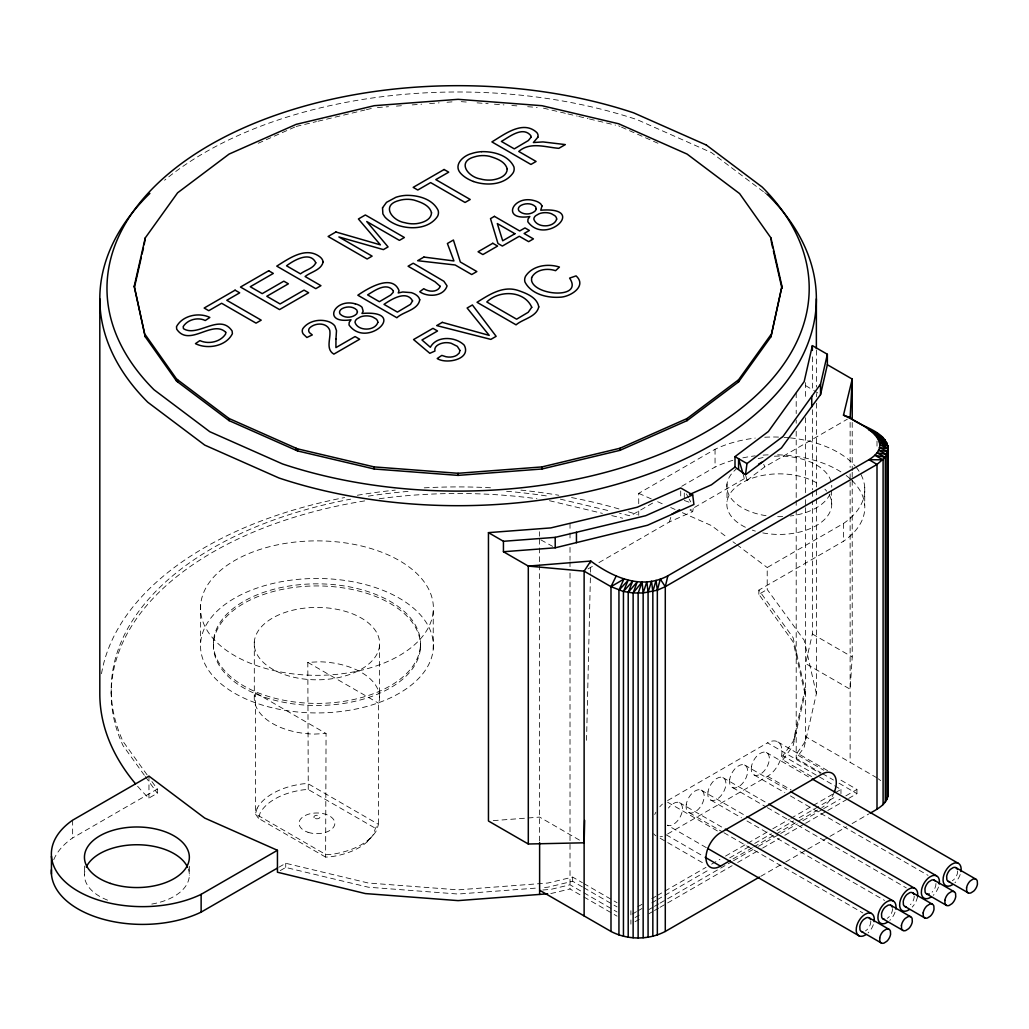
<?xml version="1.0" encoding="UTF-8"?>
<svg xmlns="http://www.w3.org/2000/svg" width="1029" height="1029" viewBox="0 0 1029 1029"><rect width="100%" height="100%" fill="white"/><g stroke="black" fill="none" stroke-linecap="round" stroke-linejoin="round"><path stroke-width="0.75" stroke-dasharray="5 3.75" d="M586.543 740.327L590.479 573.809M590.517 572.214L590.775 561.049M870.778 921.161L870.688 922.82A7.859 4.54 -60 0 1 866.984 929.74L865.492 930.911M892.503 908.62L892.4 910.279A7.859 4.54 -60 0 1 888.696 917.199L887.217 918.37M914.215 896.092L914.112 897.738A7.859 4.54 -60 0 1 910.421 904.671M935.927 883.551L935.824 885.21A7.859 4.54 -60 0 1 932.133 892.13M957.639 871.01L957.549 872.669A7.859 4.54 -60 0 1 953.844 879.589L952.352 880.76M852.218 480.286L852.218 656.991L850.134 689.224L805.63 663.525L812.37 633.98L812.37 501.02M598.917 562.619L669.377 521.947L692.697 511.606L693.43 507.323M379.572 645.247A62.705 36.195 0 0 1 283.181 674.124A62.705 36.195 0 0 1 288.069 611.483A62.705 36.195 0 0 1 379.572 645.247L379.572 699.579L378.466 703.167L378.466 824.358L375.392 828.281L373.72 833.709A59.566 34.394 0 0 1 329.756 856.9L325.614 857.106L326.064 733.51L255.411 692.723L254.304 696.311A62.705 36.195 0 0 0 314.115 734.101L326.064 733.51M851.909 480.427A91.208 52.659 0 0 1 843.523 541.228L758.849 590.119L793.14 637.748L804.961 689.584L793.14 741.42L782.876 755.723L782.876 759.904L811.92 776.766M804.961 689.584L804.961 693.765L793.14 745.601L782.876 759.904M816.37 489.881L816.37 693.765L804.163 747.298L796.202 758.386L821.052 772.805M325.614 857.106L258.485 818.351L260.157 812.936A59.566 34.394 0 0 1 304.121 789.732L308.263 789.526L375.392 828.281M669.377 521.947L670.805 517.355M367.134 841.838L369.771 838.635M742.912 473.211L744.276 478.704L746.99 480.26L764.881 466.793L847.381 419.163M638.726 503.708L638.726 493.354L715.052 449.287A91.208 52.659 0 0 1 755.222 438.084M53.765 859.729A91.208 52.659 0 0 1 72.647 837.94L157.321 789.05L151.765 781.333M652.605 503.104L630.455 515.889L619.548 513.291M681.751 486.28L715.052 467.05A91.208 52.659 0 0 1 733.934 460.014M137.603 786.233A358.285 206.855 0 0 0 147.803 797.192L148.961 798.054L157.321 793.23L157.321 789.05M588.022 568.908L593.386 565.809M744.276 478.704L689.983 510.037L692.697 511.606M816.37 693.765L804.163 640.231L767.21 589.476L767.21 567.532L843.523 523.465A91.208 52.659 0 0 0 860.977 474.536M278.82 867.254L285.728 863.28L368.305 883.023L458.085 889.853L547.865 883.023L572.664 877.094L582.375 882.702M280.197 870.637L285.728 867.46L368.305 887.204L458.085 894.034L538.141 887.95M804.961 693.765L793.14 641.929L758.849 594.299L767.21 589.476M667.577 800.575L767.531 742.861L820.422 773.409M667.577 834.004L767.531 776.303A20.477 11.821 -60 0 0 782.001 751.221A20.477 11.821 -60 0 0 767.531 742.861M637.851 906.703L642.032 904.298M651.769 898.677L655.936 896.259M657.338 895.462L706.023 867.344M711.592 864.141L719.94 859.318M725.496 856.102L746.359 844.063M747.761 843.253L767.235 832.011M772.792 828.795L789.487 819.161M790.877 818.351L811.752 806.312M813.142 805.501L834.004 793.462M835.394 792.652L840.963 789.449L782.876 755.723M632.295 914.099L636.462 911.681M637.851 910.884L642.032 908.478M651.769 902.857L655.936 900.439M657.338 899.642L710.19 869.119M729.677 857.877L749.151 846.635M754.707 843.42L771.403 833.786M776.972 830.57L793.668 820.923M799.224 817.721L836.796 796.034M732.97 858.932L752.405 847.716M753.794 846.918L774.618 834.892M776.007 834.095L817.643 810.042M635.06 917.546L639.228 915.154M648.926 909.546L653.093 907.141M654.47 906.343L658.637 903.938M660.026 903.14L732.134 861.505M733.523 860.707L757.087 847.099M758.476 846.301L779.275 834.287M780.664 833.49L797.308 823.882M802.852 820.679L822.261 809.476M823.65 808.665L840.294 799.057M845.838 795.854L856.938 789.462L838.995 779.043M635.06 921.727L639.228 919.334M648.926 913.726L653.093 911.321M654.47 910.524L658.637 908.118M660.026 907.321L732.134 865.685M737.677 862.482L761.254 848.874M762.643 848.076L779.275 838.468M784.831 835.265L804.241 824.062M805.63 823.251L826.428 811.251M827.818 810.453L847.227 799.237M848.616 798.44L856.938 793.629L856.938 789.462M760.765 876.322L784.291 862.739M785.68 861.942L806.427 849.954M807.816 849.157L828.577 837.169M829.953 836.371L846.558 826.789M852.102 823.586L868.708 814.003M258.24 143.263L294.693 127.107M296.146 126.464L316.456 121.602M318.025 121.229L364.883 110.026M366.453 109.653L372.704 108.161M582.375 886.882L572.664 881.274L547.865 887.204L540.92 887.731M550.811 893.571L570.015 888.979L582.465 896.169M377.424 107.543L388.499 106.694M396.409 106.103L404.307 105.498M412.217 104.894L421.71 104.173M429.62 103.569L439.113 102.849M447.01 102.257L454.921 101.652M493.251 820.627L539.62 817.103L581.346 841.195M542.823 889.995L550.811 889.39L570.015 884.799L582.465 891.989M308.263 789.526L307.812 662.38L319.762 661.788A62.705 36.195 0 0 1 379.572 699.579M461.249 101.652L469.16 102.257M477.07 102.849L488.132 103.697M494.46 104.173L503.953 104.894M511.863 105.498L519.774 106.103M527.671 106.694L537.164 107.415M543.441 108.148L566.477 113.563M568.008 113.923L577.218 116.097M578.761 116.457L587.971 118.631M589.501 118.991L615.599 125.139M560.329 499.129L610.197 511.053M549.422 500.699L602.402 513.368M611.753 515.606L622.661 518.204M684.285 500.48L691.347 502.988L689.224 499.104M618.673 125.86L620.024 126.464M621.477 127.107L657.93 143.263M638.726 493.354L651.82 499.155M657.634 501.728L664.901 504.943M670.715 507.529L675.075 509.458M682.356 512.674L711.425 525.562L727.915 537.961M540.92 539.916L552.612 546.36M812.37 633.98L852.218 656.991M877.004 777.873L805.63 736.661L804.163 743.118L796.202 754.206L823.805 770.232M777.757 741.858L827.869 770.785M766.309 752.482L810.788 778.168M767.531 776.303L791.185 789.963M744.597 765.023L789.076 790.709M754.27 775.043L784.844 792.69M790.401 795.906L928.017 875.345M722.872 777.564L765.962 802.44M732.558 787.571L765.91 806.839M767.3 807.636L906.292 887.886M701.161 790.105L745.639 815.778M710.833 800.112L741.42 817.772M746.977 820.975L884.58 900.426M679.449 802.633L723.927 828.319M689.121 812.653L722.487 831.908M723.876 832.705L862.868 912.955M667.577 802.183L717.689 831.11M706.331 847.652L667.409 825.181A12.798 7.383 -60 0 0 671.59 825.207L673.944 824.036A12.798 7.383 -60 0 0 682.291 810.916L682.459 808.099A12.798 7.383 -60 0 0 675.268 802.62L672.902 803.778A12.798 7.383 -60 0 0 668.464 808.048M666.187 834.802L703.772 856.501M660.129 838.236L704.672 863.948M307.812 662.38L378.466 703.167M583.752 883.499L617.04 902.716M583.752 887.68L617.04 906.896M583.855 892.786L617.066 911.964M583.855 896.966L617.066 916.144M822.428 773.602L833.477 780.021M838.995 783.223L856.938 793.629M805.63 385.618L812.408 389.708M813.759 390.518L817.823 392.975M763.402 191.69L711.425 152.575L637.221 119.698A358.285 206.855 0 0 0 164.55 180.229M764.676 192.642L767.21 194.545M732.982 541.781L735.516 543.685M736.79 544.637L767.21 567.532M878.226 778.786L880.67 780.625M147.121 774.888L123.03 741.42A346.876 200.269 0 0 1 350.67 499.168M144.343 775.21L123.03 745.601A346.876 200.269 0 0 1 368.305 500.326M145.269 776.496L157.321 793.23M258.485 818.351L255.411 813.913L255.411 692.723M686.407 493.92L688.517 497.804M763.698 464.349L764.881 466.793M745.871 476.093L746.99 480.26M877.004 441.107L877.004 449.133M864.72 487.334L864.72 505.098M852.218 422.456L852.218 470.652M852.218 472.247L852.218 478.678M850.134 422.404L850.134 467.41M850.134 473.842L850.134 480.26M850.134 481.868L850.134 762.348M843.523 523.465L843.523 541.228M840.963 789.449L840.963 793.616M831.573 490.306L831.573 506.577M816.37 350.22L816.37 387.136M816.37 393.554L816.37 396.77M816.37 403.188L816.37 488.273M812.37 356.844L812.37 390.48M812.37 409.709L812.37 489.804M812.37 491.412L812.37 499.412M805.63 382.634L805.63 400.075M805.63 417.748L805.63 493.251M805.63 499.67L805.63 506.101M805.63 507.709L805.63 740.841M796.202 392.718L796.202 413.594M796.202 420.025L796.202 423.241M796.202 431.267L796.202 498.756M796.202 500.351L796.202 508.39M796.202 509.998L796.202 758.386M794.414 735.812L794.414 739.992M758.849 590.119L758.849 594.299M727.001 483.939L727.001 501.702M715.052 449.287L715.052 467.05M684.285 493.02L684.285 498.988M680.709 490.949L680.709 498.422M638.726 511.117L638.726 515.297M630.906 910.716L630.906 914.897M630.906 919.952L630.906 924.132M572.664 877.094L572.664 881.274M570.015 523.311L570.015 531.337M570.015 532.945L570.015 540.984M570.015 547.402L570.015 560.265M570.015 561.873L570.015 566.683M570.015 573.114L570.015 888.979M539.62 531.736L539.62 536.212M539.62 539.196L539.62 563.287M539.62 564.895L539.62 840.95M433.235 611.496A116.444 67.232 0 0 1 253.687 664.541A116.444 67.232 0 0 1 263.9 548.251A116.444 67.232 0 0 1 433.235 611.496L433.235 649.106A116.444 67.232 0 0 1 253.687 702.151A116.444 67.232 0 0 1 263.9 585.861A116.444 67.232 0 0 1 433.235 649.106M420.346 646.649A103.53 59.772 0 0 1 260.697 693.803A103.53 59.772 0 0 1 269.778 590.402A103.53 59.772 0 0 1 420.346 646.649L420.346 648.733A103.53 59.772 0 0 1 260.697 695.887A103.53 59.772 0 0 1 269.778 592.498A103.53 59.772 0 0 1 420.346 648.733M285.728 863.28L285.728 867.46M254.304 641.993L254.304 696.311M213.543 640.591L213.543 642.675M200.642 604.692L200.642 642.302M189.349 866.264L189.349 875.152M148.961 776.123L148.961 798.054M111.209 689.584L111.209 693.765M84.429 866.032L84.429 874.907M72.647 820.177L72.647 837.94M830.043 494.036A52.466 30.291 0 0 1 790.221 516.005M782.683 516.609A52.466 30.291 0 0 1 775.056 516.571M766.039 515.683A52.466 30.291 0 0 1 736.121 469.173M758.18 458.651A52.466 30.291 0 0 1 765.383 457.172M774.361 456.22A52.466 30.291 0 0 1 831.728 487.244M742.822 457.854A91.208 52.659 0 0 1 755.222 455.847M763.145 455.114A91.208 52.659 0 0 1 769.602 454.818M777.628 454.818A91.208 52.659 0 0 1 840.912 471.887M846.185 475.527A91.208 52.659 0 0 1 850.854 479.424M188.243 868.836A52.466 30.291 0 0 1 150.273 904.311M107.582 900.156A52.466 30.291 0 0 1 85.716 868.347M662.444 836.397A20.477 11.821 -60 0 1 660.065 836.77M655.949 835.818A20.477 11.821 -60 0 1 653.647 833.683M654.701 814.544A20.477 11.821 -60 0 1 655.949 812.177M659.782 806.8A20.477 11.821 -60 0 1 662.444 804.112M829.22 494.846A52.466 30.291 0 0 1 815.817 525.883A52.466 30.291 0 0 1 761.666 532.675M755.376 531.105A52.466 30.291 0 0 1 752.353 530.141M745.395 527.26A52.466 30.291 0 0 1 742.141 482.755A52.466 30.291 0 0 1 819.251 484.518M824.885 489.161A52.466 30.291 0 0 1 826.686 491.155M960.186 874.534A12.798 7.383 -60 0 1 954.938 882.792M834.352 792.047A20.477 11.821 -60 0 1 821.811 807.636M368.305 496.145A346.876 200.269 0 0 1 409.581 491.283M506.59 491.283A346.876 200.269 0 0 1 547.865 496.145M379.238 498.743A346.876 200.269 0 0 1 536.932 498.743M101.498 673.725A358.285 206.855 0 0 1 344.612 497.56M357.359 495.258A358.285 206.855 0 0 1 395.265 490.126M424.244 487.836A358.285 206.855 0 0 1 491.926 487.836M520.918 490.126A358.285 206.855 0 0 1 558.811 495.258M571.571 497.56A358.285 206.855 0 0 1 619.638 509.136M628.526 511.825A358.285 206.855 0 0 1 637.221 514.629M895.037 912.144A12.798 7.383 -60 0 1 889.802 920.402M917.534 896.581A12.798 7.383 -60 0 1 912.247 907.115M938.474 887.075A12.798 7.383 -60 0 1 933.226 895.32M873.325 924.685A12.798 7.383 -60 0 1 868.077 932.93M764.753 437.248A91.208 52.659 0 0 1 782.426 437.248M784.021 437.351A91.208 52.659 0 0 1 788.831 437.737M790.413 437.904A91.208 52.659 0 0 1 855.15 466.073M856.141 467.256A91.208 52.659 0 0 1 859.575 472.079M686.279 804.369L686.111 807.186A12.798 7.383 -60 0 0 693.302 812.666L695.655 811.508A12.798 7.383 -60 0 0 704.003 798.375L704.17 795.558A12.798 7.383 -60 0 0 696.98 790.079L694.626 791.237A12.798 7.383 -60 0 0 686.279 804.369M708.003 791.828L707.823 794.645A12.798 7.383 -60 0 0 715.026 800.125L717.38 798.967A12.798 7.383 -60 0 0 725.715 785.847L725.895 783.018A12.798 7.383 -60 0 0 718.692 777.551L716.338 778.709A12.798 7.383 -60 0 0 708.003 791.828M729.715 779.287L729.535 782.117A12.798 7.383 -60 0 0 736.738 787.584L739.092 786.426A12.798 7.383 -60 0 0 747.427 773.306L747.607 770.489A12.798 7.383 -60 0 0 740.404 765.01L738.05 766.168A12.798 7.383 -60 0 0 729.715 779.287M751.427 766.759L751.26 769.576A12.798 7.383 -60 0 0 758.45 775.056L760.804 773.898A12.798 7.383 -60 0 0 769.152 760.765L769.319 757.949A12.798 7.383 -60 0 0 762.129 752.469L759.762 753.627A12.798 7.383 -60 0 0 751.427 766.759M257.173 808.202L255.411 813.913L326.064 854.7L330.425 854.494A62.705 36.195 0 0 0 376.717 830.069L378.466 824.358L307.812 783.571L303.452 783.789A62.705 36.195 0 0 0 257.173 808.202M315.414 818.569A3.048 1.762 0 0 0 319.98 817.052A3.048 1.762 0 0 0 315.414 815.521A3.048 1.762 0 0 0 315.414 818.569M307.98 832.268A17.917 10.341 0 0 0 334.849 823.316A17.917 10.341 0 0 0 307.98 814.363A17.917 10.341 0 0 0 307.98 832.268"/><path stroke-width="1.5" d="M584.652 820.383L584.125 842.802L528.301 843.999L488.453 821.001L488.453 532.636L550.811 527.903L637.221 507.233L680.709 487.965L692.697 494.885L693.919 504.48L647.55 525.24L555.21 547.801L503.438 551.737L503.438 541.293L488.453 532.636M870.084 813.206C877.763 808.884 888.001 803.649 888.246 793.539L888.246 448.76C885.982 430.546 861.685 427.652 850.134 417.581L852.218 379.084L827.355 364.729L827.355 354.272L812.37 345.628L804.163 381.63L768.367 431.524L735.002 456.632L735.002 467.076L711.425 484.813L689.481 494.525M874.097 921.662L874.277 918.846A12.798 7.383 -60 0 0 867.074 913.366L864.72 914.524A12.798 7.383 -60 0 0 856.385 927.644L856.205 930.473A12.798 7.383 -60 0 0 863.408 935.94L865.762 934.782M895.822 909.121L895.989 906.305A12.798 7.383 -60 0 0 888.799 900.825L886.445 901.983A12.798 7.383 -60 0 0 878.097 915.115L877.93 917.932A12.798 7.383 -60 0 0 885.12 923.412L887.474 922.254M917.534 896.581L917.701 893.764A12.798 7.383 -60 0 0 910.511 888.284L908.157 889.455A12.798 7.383 -60 0 0 899.809 902.574L899.642 905.391A12.798 7.383 -60 0 0 906.832 910.871L909.186 909.713M939.245 884.052L939.426 881.223A12.798 7.383 -60 0 0 932.223 875.756L929.869 876.914A12.798 7.383 -60 0 0 921.534 890.034L921.354 892.863A12.798 7.383 -60 0 0 928.557 898.33L930.911 897.172M960.957 871.512L961.137 868.695A12.798 7.383 -60 0 0 953.934 863.215L951.581 864.373A12.798 7.383 -60 0 0 943.246 877.505L943.066 880.322A12.798 7.383 -60 0 0 950.269 885.802L952.622 884.631M852.218 419.24L852.218 379.084L843.484 415.15C859.318 422.842 898.651 441.068 869.016 459.667L667.872 575.79C641.491 590.119 612.988 577.41 590.775 561.049L528.301 566.091L503.438 551.737M735.002 467.076L745.498 474.703L746.99 463.552L783.043 436.412L820.537 384.164L827.355 354.272M134.22 286.306L145.256 237.905L177.605 192.809L229.081 154.093L296.146 124.368L374.26 105.691L458.085 99.324L541.91 105.691L618.673 123.776L687.102 154.093L739.594 193.593L770.927 237.905L781.963 286.306L770.927 336.792L738.565 381.888L687.102 420.617L620.024 450.329L541.91 469.005L458.085 475.385L374.26 469.005L297.497 450.921L229.081 420.617L176.576 381.116L145.256 336.792L134.22 286.306L145.256 336.792M134.567 286.834L141.333 257.173M142.053 254.047L143.468 247.809M144.189 244.683L145.256 237.905M770.927 336.792L781.963 286.306M745.498 474.703L781.461 447.924L820.537 394.609L827.355 364.729M539.62 890.239L610.994 931.451C627.639 940.146 648.643 940.146 665.287 931.451L665.287 586.671L667.872 575.79M657.338 934.962L657.338 590.196L660.322 579.134L665.287 586.671L877.004 464.439L885.326 457.249L888.246 448.76L879.383 442.033L887.924 445.879L887.924 796.433M652.836 936.249L652.836 591.482L656.039 580.356L657.338 590.196L643.151 592.974L633.131 592.974L623.445 591.482L610.994 586.671L584.125 571.159L528.301 566.091L528.301 843.999M648.077 937.187L648.077 592.408L651.524 581.244L652.836 591.482M643.151 937.753L643.151 592.974L646.855 581.771L648.077 592.408M643.151 592.974L642.096 581.951L638.134 593.167L638.134 937.933M633.131 937.753L633.131 592.974L637.324 581.771L628.204 592.408L628.204 937.187M628.204 592.408L632.655 581.244L623.445 591.482L623.445 936.249M623.445 591.482L628.14 580.356L618.943 590.196L618.943 934.962M618.943 590.196L623.857 579.134L610.994 586.671L610.994 931.451M610.994 586.671L616.307 575.79M590.775 561.049L584.125 571.159L584.125 915.926M145.256 334.695L176.576 379.019L229.081 418.52L297.497 448.837L374.26 466.922L458.085 473.289L541.91 466.922L620.024 448.232L687.102 418.52L738.565 379.804L770.927 334.695M633.131 592.974L642.096 581.951M671.757 514.294L679.59 509.767M758.579 464.169L762.502 461.905M277.444 850.301L204.745 818.094L148.961 776.123L72.647 820.177A91.208 52.659 0 0 0 78.075 891.217A91.208 52.659 0 0 0 201.131 894.355L277.444 850.301L277.444 872.232L365.359 893.571L458.085 900.619L547.621 893.815M51.424 869.749A91.208 52.659 0 0 0 102.411 919.026A91.208 52.659 0 0 0 201.131 912.118L277.444 868.052M705.161 857.311L720.48 866.148L730.191 860.54M665.287 931.451L759.376 877.12M692.697 494.885L645.697 515.709L555.21 537.357L503.438 541.293M657.338 590.196L665.287 586.671M481.623 151.662C493.508 151.34 508.249 155.122 513.831 166.647A22.689 13.094 0 0 1 513.265 172.628C504.853 185.169 486.55 186.056 473.417 181.477M883.101 804.614L883.101 459.847L869.016 459.667L877.004 464.439L877.004 809.206M355.172 303.799C333.936 297.921 321.833 324.379 351.018 319.775L349.204 322.373L349.024 324.971C366.929 349.95 409.812 309.549 361.964 313.459L363.173 311.234L362.067 307.298A13.956 8.065 0 0 0 355.172 303.799M886.947 799.276L886.947 454.496L876.914 452.837L885.326 457.249L885.326 802.015M885.326 457.249L874.804 455.307L883.101 459.847M843.484 415.15L850.134 417.581M877.004 433.093L869.016 429.89L883.101 437.685L874.804 434.251L885.326 440.283L876.914 436.72L886.947 443.023L878.444 439.332L887.924 445.879M879.692 444.772L888.246 448.76L879.383 447.525L887.924 451.654L878.444 450.226L886.947 454.496M735.002 456.632L746.99 463.552M812.177 778.966L958.128 863.228M955.8 867.588L975.711 879.075M948.404 881.429L968.315 892.928M790.465 791.507L936.403 875.769M934.088 880.117L953.986 891.616M926.692 893.969L946.603 905.456M768.74 804.048L914.691 888.31M912.376 892.657L932.274 904.144M904.98 906.498L924.878 917.997M747.028 816.576L892.979 900.838M890.651 905.198L910.562 916.685M883.255 919.038L903.166 930.538M725.316 829.117L871.267 913.379M868.939 917.727L888.85 929.226M861.543 931.579L881.454 943.066M707.72 848.462L859.228 935.927M767.21 194.545L768.367 195.42A358.285 206.855 0 0 1 711.425 445.107A358.285 206.855 0 0 1 278.949 477.983L204.745 445.107L147.803 402.262A358.285 206.855 0 0 1 149.887 193.362M742.912 473.211L738.578 458.69L738.578 469.134M771.274 241.558L772.702 247.809M773.409 250.922L781.963 288.39M887.924 790.645L888.246 793.539M820.537 384.164L820.537 394.609M816.37 298.847L816.37 348.612M812.37 345.628L812.37 350.439M811.74 396.422L811.74 406.879M770.927 237.905L770.927 240.001M738.565 379.804L738.565 381.888M687.102 418.52L687.102 420.617M620.024 448.232L620.024 450.329M576.446 532.276L576.446 542.72M555.21 537.357L555.21 547.801M541.91 466.922L541.91 469.005M539.62 842.545L539.62 894.42M458.085 473.289L458.085 475.385M374.26 466.922L374.26 469.005M297.497 448.837L297.497 450.921M296.146 448.232L296.146 450.329M229.081 418.52L229.081 420.617M201.131 894.355L201.131 912.118M177.605 379.804L177.605 381.888M176.576 379.019L176.576 381.116M99.813 298.847L99.813 693.765A358.285 206.855 0 0 0 135.481 783.738M51.45 856.308L51.45 874.071M720.48 866.148A20.477 11.821 -60 0 1 705.997 857.787A20.477 11.821 -60 0 1 720.48 832.718L821.811 774.207A20.477 11.821 -60 0 1 834.352 792.047M957.382 869.454A7.859 4.54 -60 0 0 953.227 867.576L950.359 869.428A7.859 4.54 -60 0 0 946.667 876.348L946.834 879.563A7.859 4.54 -60 0 0 949.6 881.673M86.269 867.074A52.466 30.291 0 0 1 137.089 844.745A52.466 30.291 0 0 1 187.612 867.306M870.521 919.592A7.859 4.54 -60 0 0 866.367 917.727L863.498 919.566A7.859 4.54 -60 0 0 859.807 926.499L859.974 929.714A7.859 4.54 -60 0 0 862.739 931.824M929.264 893.969A7.859 4.54 -60 0 1 925.11 892.104L924.942 888.876A7.859 4.54 -60 0 1 928.647 881.956L931.515 880.117A7.859 4.54 -60 0 1 935.027 880.837M913.945 894.523A7.859 4.54 -60 0 0 909.803 892.645L906.935 894.497A7.859 4.54 -60 0 0 903.23 901.417L903.398 904.632A7.859 4.54 -60 0 0 906.176 906.755M892.233 907.063A7.859 4.54 -60 0 0 888.091 905.186L885.21 907.038A7.859 4.54 -60 0 0 881.519 913.958L881.686 917.173A7.859 4.54 -60 0 0 884.464 919.296M473.417 181.477A37.584 21.699 0 0 1 460.503 173.155C453.094 164.781 463.449 155.546 471.616 153.565A25.352 14.638 0 0 1 481.623 151.662M541.987 205.941L540.765 210.225C588.614 206.314 545.743 246.728 527.826 221.737L528.006 219.138L529.819 216.54C500.634 221.158 512.738 194.687 533.974 200.565A13.956 8.065 0 0 1 540.868 204.064L541.987 205.941M419.755 299.761C418.147 310.102 403.304 311.555 396.86 317.742L357.835 295.22C366.967 288.93 392.281 273.084 399.046 290.692L398.223 292.982L402.751 291.992L411.356 292.635A16.155 9.325 0 0 1 418.957 297.805L419.755 299.761M531.62 277.598L531.569 280.544C534.656 295.825 583.88 299.4 569.603 278.113L576.073 275.888C587.508 286.229 570.13 296.957 560.123 297.201C547.338 298.127 531.234 294.23 524.983 282.062A22.214 12.824 0 0 1 525.562 276.235C532.559 265.379 547.904 263.334 559.454 267.064L555.57 270.691C547.402 267.887 535.89 269.289 531.62 277.598M225.724 332.277L225.685 333.872C220.63 342.052 208.437 344.574 199.896 340.599L195.446 343.647C207.498 349.706 226.174 346.31 232.4 333.679L232.117 331.016C219.782 312.636 197.787 337.795 183.458 328.65L183.175 326.617C187.445 319.62 197.851 316.829 205.273 320.521L209.852 317.447C198.829 312.031 182.403 315.479 176.499 326.669L176.692 329.164C189.13 347.673 212.476 319.312 225.724 332.277M393.335 290.885L393.258 292.275L390.673 295.066L379.392 301.703L367.597 294.886C374.479 290.718 386.582 281.702 393.335 290.885M879.705 937.985L879.872 941.201A7.859 4.54 -60 0 0 884.027 943.078L886.895 941.226A7.859 4.54 -60 0 0 890.587 934.306L890.419 931.091A7.859 4.54 -60 0 0 886.278 929.213L883.409 931.065A7.859 4.54 -60 0 0 879.705 937.985M901.43 925.444L901.584 928.672A7.859 4.54 -60 0 0 905.739 930.538L908.607 928.698A7.859 4.54 -60 0 0 912.299 921.765L912.144 918.55A7.859 4.54 -60 0 0 907.99 916.672L905.121 918.524A7.859 4.54 -60 0 0 901.43 925.444M923.142 912.916L923.309 916.132A7.859 4.54 -60 0 0 927.451 918.009L930.319 916.157A7.859 4.54 -60 0 0 934.023 909.237L933.856 906.009A7.859 4.54 -60 0 0 929.701 904.144L926.833 905.983A7.859 4.54 -60 0 0 923.142 912.916M944.854 900.375L945.021 903.591A7.859 4.54 -60 0 0 949.162 905.469L952.031 903.616A7.859 4.54 -60 0 0 955.735 896.696L955.568 893.481A7.859 4.54 -60 0 0 951.426 891.603L948.545 893.455A7.859 4.54 -60 0 0 944.854 900.375M966.565 887.834L966.733 891.063A7.859 4.54 -60 0 0 970.874 892.928L973.756 891.088A7.859 4.54 -60 0 0 977.447 884.155L977.28 880.94A7.859 4.54 -60 0 0 973.138 879.062L970.27 880.914A7.859 4.54 -60 0 0 966.565 887.834M459.937 350.439L459.23 353.101L456.683 355.327A9.968 5.762 0 0 1 445.956 356.729L441.801 355.404L437.196 358.555C446.547 364.549 471.681 359.262 464.233 345.178C455.603 336.483 436.656 335.441 430.354 347.262L421.967 339.982L437.544 330.991L432.965 328.354L413.555 339.557L429.826 353.307L434.907 351.056C433.698 345.834 440.193 343.287 444.361 342.773A10.83 6.251 0 0 1 451.165 343.274L457.313 346.336L459.937 350.439M431.524 212.759C431.19 220.129 422.392 222.907 416.243 223.679A18.689 10.792 0 0 1 404.796 222.688C392.126 220.72 380.82 205.324 398.75 200.591A17.493 10.097 0 0 1 413.735 199.999C420.527 202.083 429.556 205.041 431.524 212.759M507.246 169.052C506.911 176.409 498.1 179.187 491.965 179.972A18.689 10.792 0 0 1 480.517 178.969C467.835 177.001 456.542 161.617 474.472 156.871A17.493 10.097 0 0 1 489.444 156.279C496.248 158.363 505.265 161.321 507.246 169.052M335.968 338.914L335.917 347.609L355.069 336.56L359.674 339.223L333.872 354.117C325.151 349.114 331.184 337.975 329.756 330.283C326.862 322.167 314.784 322.604 309.523 328.097A9.493 5.479 0 0 0 309.575 332.727L312.301 334.927L306.874 337.486L303.221 333.988A14.509 8.373 0 0 1 302.809 328.675C308.443 320.752 319.98 318.578 328.843 321.73A16.541 9.557 0 0 1 334.914 326.09L336.496 330.682L335.968 338.914M439.936 286.088L439.795 287.387C436.309 292.712 428.488 291.76 423.755 288.699L419.729 291.76C428.038 297.51 443.64 296.584 447.075 285.895L443.885 281.264L413.234 263.231L408.076 266.215L434.958 281.74L439.936 286.088M382.531 207.819L382.878 213.878L384.782 216.875A37.584 21.699 0 0 0 397.708 225.197C410.828 229.776 429.132 228.875 437.544 216.347A22.689 13.094 0 0 0 438.122 210.366C432.54 198.829 417.787 195.047 405.902 195.381A25.352 14.638 0 0 0 395.908 197.285L386.518 202.34L382.531 207.819M412.565 300.867L410.468 304.365L397.426 312.109L383.997 304.365C391.123 299.516 406.378 289.728 412.565 300.867M538.772 306.925C536.443 317.086 522.899 318.913 516.056 324.83L477.032 302.294C489.045 294.783 502.872 285.509 517.793 290.345C525.948 293.162 537.177 297.214 538.772 306.925M377.849 322.386C375.07 331.274 357.809 331.351 355.044 322.424A10.406 6.007 0 0 1 356.934 318.913L360.214 317.022A10.843 6.264 0 0 1 366.44 315.877A10.56 6.097 0 0 1 372.678 316.983L375.958 318.874A10.341 5.968 0 0 1 377.849 322.386M556.65 219.164C553.872 228.039 536.611 228.116 533.858 219.203A10.406 6.007 0 0 1 535.736 215.691L539.016 213.8A10.843 6.264 0 0 1 545.241 212.656A10.56 6.097 0 0 1 551.48 213.749L554.76 215.64A10.341 5.968 0 0 1 556.65 219.164M323.093 262.138C321.138 270.151 310.732 271.926 305.086 276.518L320.945 285.676L315.787 288.66L276.75 266.125C288.905 258.626 305.922 246.008 320.032 256.941A16.541 9.544 0 0 1 323.093 262.138M531.761 307.272L528.211 312.289L516.622 319.196L486.794 301.973C499.297 289.831 524.263 290.371 531.761 307.272M315.813 262.845C313.099 268.723 305.189 270.035 300.481 273.855L286.525 265.804C293.638 260.401 310.295 250.6 315.813 262.845M357.436 311.941L356.716 313.858C352.407 318.128 344.458 318.437 340.11 314.064A8.862 5.119 0 0 1 342.335 308.52C346.863 306.23 353.114 306.256 356.819 310.051L357.436 311.941M536.238 208.707L535.517 210.623C531.208 214.907 523.259 215.202 518.912 210.842A8.862 5.119 0 0 1 521.137 205.298C525.665 203.009 531.916 203.035 535.62 206.816L536.238 208.707M537.833 137.269L533.382 142.529L542.978 141.925L565.32 144.587L558.824 148.33C545.563 147.276 530.154 141.475 518.757 151.456L536.096 161.463L530.925 164.447L491.901 141.912C504.184 134.606 523.066 119.557 536.906 132.638A13.583 7.833 0 0 1 537.833 137.269M531.003 137.281L528.366 140.536L514.294 148.871L501.38 141.423C509.085 137.101 522.809 125.628 530.887 135.738L531.003 137.281M235.088 290.178L204.154 308.044L208.758 310.694L221.621 303.272L256.041 323.145L261.212 320.16L226.779 300.288L239.693 292.841L235.088 290.178M268.71 270.768L240.49 287.052L279.528 309.588L308.649 292.776L304.044 290.114L280.081 303.954L266.794 296.275L288.39 283.811L283.811 281.174L262.215 293.638L250.266 286.731L273.315 273.418L268.71 270.768M335.891 231.988L328.11 236.477L367.147 258.999L372.125 256.131L338.888 236.953L383.405 249.61L388.062 246.921L366.736 221.518L399.406 240.374L404.384 237.506L365.359 214.971L358.414 218.984L380.396 244.863L335.891 231.988M444.104 169.502L413.169 187.368L417.774 190.018L430.636 182.596L465.057 202.469L470.227 199.485L435.807 179.612L448.721 172.165L444.104 169.502M423.909 257.07L417.633 260.697L455.165 264.993L471.706 274.537L476.864 271.553L460.336 262.009L453.416 240.027L447.396 243.513L453.943 260.942L423.909 257.07M494.409 216.36L490.499 218.624L497.972 243.513L502.371 246.047L519.298 236.271L528.649 241.661L533.434 238.895L524.095 233.506L529.369 230.457L524.97 227.923L519.696 230.959L494.409 216.36M492.788 243.281L478.061 251.771L482.884 254.562L497.599 246.06L492.788 243.281M514.912 233.724L502.692 240.786L497.316 223.576L514.912 233.724M442.29 322.36L436.695 325.588L490.846 339.39L496.145 336.329L472.401 304.97L467.127 308.018L489.225 335.377L442.29 322.36M706.357 145.05L633.645 112.843A351.108 202.713 0 0 0 209.813 145.05A351.108 202.713 0 0 0 154.016 389.747L209.813 431.73L282.525 463.95A351.108 202.713 0 0 0 706.357 431.73A351.108 202.713 0 0 0 762.155 187.034L706.357 145.05M110.476 883.435A52.466 30.291 0 0 0 189.349 857.389A52.466 30.291 0 0 0 110.836 830.982A52.466 30.291 0 0 0 110.476 883.435"/></g></svg>
